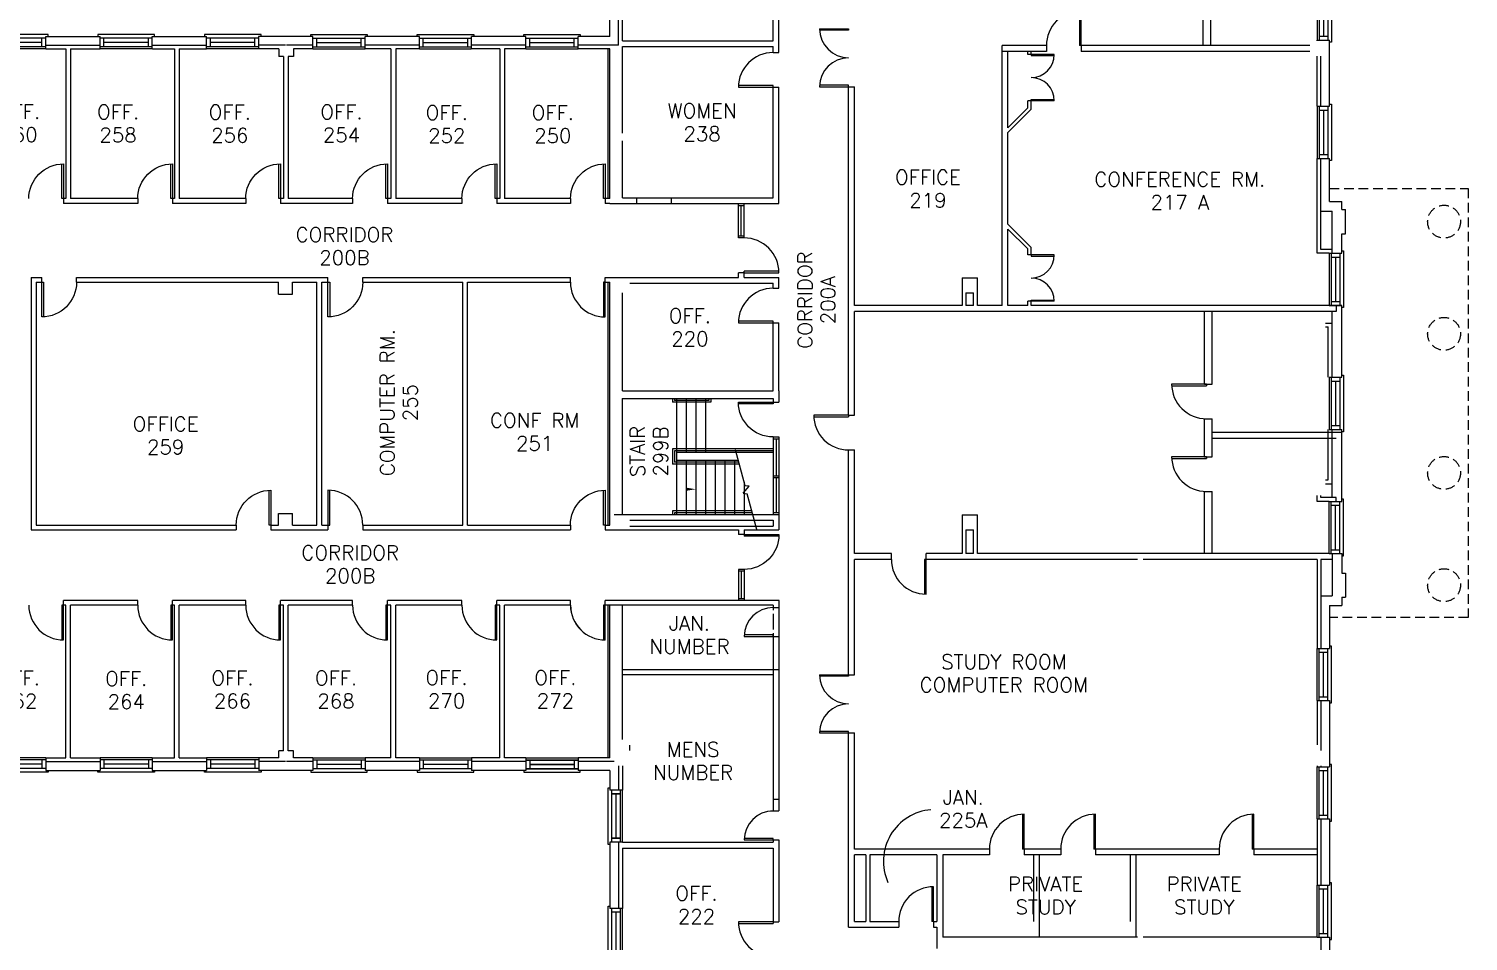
# Model space of a CAD drawing. Extents: x 481 to 2778, y 95 to 2621.
# Drawn here: x 1288 to 2778, y 801 to 1746 of the extents above; entities that cross this region are included whole.
import ezdxf
from ezdxf.enums import TextEntityAlignment as Align

# ---------------------------------------------------------------- set-up
doc = ezdxf.new("R2010")
doc.units = 0
doc.header["$LTSCALE"] = 40
doc.header["$MEASUREMENT"] = 0
doc.linetypes.add('HIDDEN', pattern=[0.375, 0.25, -0.125])
doc.layers.get('0').update_dxf_attribs({"linetype": 'CONTINUOUS'})
for name, color, linetype in [('A-AREA-IDEN', 3, 'CONTINUOUS'), ('A-CONC', 2, 'HIDDEN'), ('A-DOOR', 7, 'CONTINUOUS'), ('A-FLOR-STRS', 7, 'CONTINUOUS'), ('A-GLAZ', 2, 'CONTINUOUS'), ('A-STRS-RAIL', 7, 'CONTINUOUS'), ('A-WALL', 252, 'CONTINUOUS')]:
    doc.layers.add(name, color=color, linetype=linetype)
doc.styles.add('SIMPLEX', font='simplex', dxfattribs={"height": 23})

# ---------------------------------------------------------------- blocks, each defined once
blk = doc.blocks.new('Q')
at = {"layer": 'A-STRS-RAIL', "style": 'SIMPLEX'}
for tag, p in [('ROOM', (2, 4)), ('NUMBER', (2, -15.1))]:
    blk.add_attdef(tag, text='', height=12, dxfattribs=at).set_placement(p, align=Align.CENTER)
blk = doc.blocks.new('WDO')
at = {"layer": 'A-GLAZ'}
for p, q in [((2681.4, 408.1), (2681.4, 462.1)), ((2683.6, 408.1), (2683.6, 462.1)), ((2692.6, 408.1), (2692.6, 462.1)), ((2696.3, 464.4), (2694.4, 464.4)), ((2696.3, 405.8), (2696.3, 464.4)), ((2683.6, 458.1), (2692.6, 458.1)), ((2688.1, 412.1), (2688.1, 458.1)), ((2683.6, 412.1), (2692.6, 412.1)), ((2694.4, 405.8), (2696.3, 405.8))]:
    blk.add_line(p, q, dxfattribs=at)
at = {"layer": 'A-WALL'}
for p, q in [((2681.4, 462.1), (2694.4, 462.1)), ((2681.4, 408.1), (2694.4, 408.1))]:
    blk.add_line(p, q, dxfattribs=at)
blk = doc.blocks.new('AD03A', base_point=(6.133, 5.024))
for p, q in [((6.133, 6.024), (6.133, 5.024)), ((6.182, 5.024), (6.182, 6.022)), ((6.133, 5.024), (6.182, 5.024))]:
    blk.add_line(p, q)
blk.add_arc((6.133, 5.024), 1, 0, 90)
blk = doc.blocks.new('AD05A', base_point=(203.035, 424.492))
for p, q in [((203.035, 424.492), (203.084, 424.492)), ((203.035, 424.492), (203.035, 423.492)), ((203.084, 423.493), (203.084, 424.492))]:
    blk.add_line(p, q)
blk.add_arc((203.035, 424.492), 1, 270, 0)
blk = doc.blocks.new('AD04A', base_point=(489.664, 570.31))
for p, q in [((488.664, 571.31), (488.664, 570.31)), ((488.713, 570.31), (488.713, 571.309)), ((490.616, 570.31), (490.616, 571.309)), ((490.664, 571.31), (490.664, 570.31)), ((488.664, 570.31), (488.713, 570.31)), ((490.664, 570.31), (490.616, 570.31))]:
    blk.add_line(p, q)
for centre, start, end in [((488.664, 570.31), 0, 90), ((490.664, 570.31), 90, 180)]:
    blk.add_arc(centre, 1, start, end)
blk = doc.blocks.new('AD081', base_point=(976.415, 314.205))
for p, q in [((976.353, 314.849), (976.314, 314.205)), ((976.353, 314.849), (976.477, 313.561)), ((975.415, 314.205), (976.314, 314.205)), ((976.477, 313.561), (976.516, 314.205)), ((976.516, 314.205), (977.415, 314.205))]:
    blk.add_line(p, q)

msp = doc.modelspace()

# ---------------------------------------------------------------- linework, layer by layer
for p, q in [((1882.9, 1149), (1882.9, 1113)), ((1884.6, 1149), (1882.9, 1149)), ((1884.6, 1113), (1884.6, 1149)), ((2058.4, 1118.2), (2028.4, 1118.2)), ((2058.4, 1116.7), (2058.4, 1118.2)), ((2028.4, 1116.7), (2058.4, 1116.7)), ((2058.4, 907.4), (2028.4, 907.4)), ((2028.4, 905.9), (2058.4, 905.9)), ((2058.4, 905.9), (2058.4, 907.4))]:
    msp.add_line(p, q)
for centre, major_axis in [((1884.6, 1149), (-25.5, 25.5)), ((2058.4, 1116.7), (21.2, 21.2)), ((2058.4, 905.9), (21.2, 21.2))]:
    msp.add_ellipse(centre, major_axis=major_axis, ratio=1, start_param=0.785398, end_param=2.356194)
at = {"layer": 'A-AREA-IDEN'}
msp.add_arc((2226.1, 883.8), 53.6, 94.7077, 204.1125, dxfattribs=at)
at = {"layer": 'A-CONC', "linetype": 'HIDDEN'}
for p, q in [((2634.4, 1580.5), (2777.9, 1580.5)), ((2777.9, 1580.5), (2777.9, 1136.3)), ((2777.9, 1136.3), (2634.4, 1136.3))]:
    msp.add_line(p, q, dxfattribs=at)
for centre in [(2752.9, 1546.2), (2752.9, 1430), (2752.9, 1286), (2752.9, 1169.7)]:
    msp.add_circle(centre, 17, dxfattribs=at)
at = {"layer": 'A-DOOR', "color": 7}
for p, q in [((2022.4, 1529.3), (2022.4, 1565)), ((2028.4, 1529.3), (2028.4, 1565)), ((2022.4, 1186.1), (2022.4, 1154)), ((2022.4, 1186.1), (2022.4, 1154)), ((2028.4, 1186.1), (2028.4, 1154)), ((2028.4, 1186.1), (2028.4, 1154))]:
    msp.add_line(p, q, dxfattribs=at)
at = {"layer": 'A-DOOR'}
for p, q in [((2022.4, 1563), (2028.4, 1563)), ((2022.4, 1563), (2028.4, 1563)), ((2025.4, 1531.3), (2025.4, 1563)), ((2028.4, 1531.3), (2022.4, 1531.3)), ((2028.4, 1529.3), (2022.4, 1529.3)), ((2058.4, 1323.2), (2058.4, 1243)), ((2058.4, 1323.2), (2064.4, 1323.2)), ((2058.4, 1321.2), (2064.4, 1321.2)), ((2061.4, 1321.2), (2061.4, 1283.1)), ((2064.4, 1323.2), (2064.4, 1243)), ((2058.4, 1283.1), (2064.4, 1283.1)), ((2058.4, 1281.1), (2064.4, 1281.1)), ((2061.4, 1281.1), (2061.4, 1244.9)), ((2058.4, 1244.9), (2064.4, 1244.9)), ((2028.4, 1186.1), (2022.4, 1186.1)), ((2028.4, 1186.1), (2022.4, 1186.1)), ((2028.4, 1184.1), (2022.4, 1184.1)), ((2028.4, 1184.1), (2022.4, 1184.1)), ((2025.4, 1184.1), (2025.4, 1156)), ((2025.4, 1184.1), (2025.4, 1156)), ((2022.4, 1156), (2028.4, 1156)), ((2022.4, 1156), (2028.4, 1156))]:
    msp.add_line(p, q, dxfattribs=at)
at = {"layer": 'A-FLOR-STRS'}
for p, q in [((1958.2, 1363), (1958.2, 1243)), ((1968.2, 1363), (1968.2, 1307)), ((1978.2, 1363), (1978.2, 1307)), ((1988.2, 1363), (1988.2, 1307)), ((1968.2, 1299), (1968.2, 1243)), ((1978.2, 1299), (1978.2, 1243)), ((1988.2, 1299), (1988.2, 1243)), ((1998.2, 1299), (1998.2, 1243)), ((2008.2, 1299), (2008.2, 1243)), ((2018.2, 1299), (2018.2, 1243)), ((2028.2, 1276.4), (2028.2, 1243))]:
    msp.add_line(p, q, dxfattribs=at)
msp.add_solid([(1969.3, 1270.6), (1969.3, 1267.6), (1978.3, 1269.1)], dxfattribs=at)
at = {"layer": 'A-GLAZ'}
for p, q in [((1802.4, 991), (1856.4, 991)), ((1802.4, 988.7), (1856.4, 988.7)), ((1806.4, 988.7), (1806.4, 979.7)), ((1806.4, 984.2), (1852.4, 984.2)), ((1852.4, 988.7), (1852.4, 979.7)), ((1800.1, 978), (1800.1, 976)), ((1800.1, 976), (1858.7, 976)), ((1802.4, 979.7), (1856.4, 979.7)), ((1858.7, 976), (1858.7, 978)), ((1887.4, 959.9), (1889.4, 959.9)), ((1887.4, 901.2), (1887.4, 959.9)), ((1891.2, 903.5), (1891.2, 957.5)), ((1900.2, 903.5), (1900.2, 957.5)), ((1902.4, 903.5), (1902.4, 957.5)), ((1900.2, 953.5), (1891.2, 953.5)), ((1895.7, 907.5), (1895.7, 953.5)), ((1889.4, 901.2), (1887.4, 901.2)), ((1900.2, 907.5), (1891.2, 907.5))]:
    msp.add_line(p, q, dxfattribs=at)
at = {"layer": 'A-STRS-RAIL'}
for p, q in [((1954.2, 1363), (1954.2, 1359.1)), ((1993.7, 1359.1), (1954.2, 1359.1)), ((1956.2, 1363), (1956.2, 1361.1)), ((1991.7, 1361.1), (1956.2, 1361.1)), ((1991.7, 1363), (1991.7, 1361.1)), ((1993.7, 1363), (1993.7, 1359.1)), ((2058.4, 1311), (1954.2, 1311)), ((1954.2, 1311), (1954.2, 1295)), ((2058.4, 1309), (1956.2, 1309)), ((1956.2, 1309), (1956.2, 1297)), ((2022.7, 1297), (1956.2, 1297)), ((2058.4, 1307), (1958.2, 1307)), ((2022.2, 1299), (1958.2, 1299)), ((2023.2, 1295), (1954.2, 1295)), ((2036.1, 1246.8), (1954.2, 1246.8)), ((1954.2, 1246.8), (1954.2, 1243)), ((2036.7, 1244.8), (1956.2, 1244.8)), ((1956.2, 1244.8), (1956.2, 1243))]:
    msp.add_line(p, q, dxfattribs=at)
at = {"layer": 'A-WALL'}
for p, q in [((2058.4, 1733.5), (2058.4, 1802.6)), ((2064.4, 1721.3), (2064.4, 1802.6)), ((2503.4, 1728.5), (2503.4, 1794.1)), ((2511.4, 1728.5), (2511.4, 1794.1)), ((1889.4, 1738), (1889.4, 1758.4)), ((1898.4, 1729), (1898.4, 1758.4)), ((1902.4, 1733.5), (1902.4, 1758.4)), ((1305.4, 1738), (1361.6, 1738)), ((1305.4, 1729), (1361.6, 1729)), ((1415.6, 1738), (1471.9, 1738)), ((1415.6, 1729), (1471.9, 1729)), ((1581.9, 1738), (1525.6, 1738)), ((1553.4, 1729), (1525.6, 1729)), ((1581.9, 1729), (1554.4, 1729)), ((1692.1, 1738), (1635.9, 1738)), ((1692.1, 1729), (1635.9, 1729)), ((1802.4, 1738), (1746.1, 1738)), ((1802.4, 1729), (1746.1, 1729)), ((1889.4, 1738), (1856.4, 1738)), ((1898.4, 1729), (1856.4, 1729)), ((1902.4, 1733.5), (2058.4, 1733.5)), ((1902.4, 1733.5), (2058.4, 1733.5)), ((2621.4, 1733.5), (2621.4, 1734.2)), ((2625.4, 1733.5), (2625.4, 1734.2)), ((2634.4, 1665.7), (2634.4, 1734.2)), ((1305.4, 1725), (1326.1, 1725)), ((1326.1, 1725), (1326.1, 1570)), ((1331.1, 1725), (1331.1, 1570)), ((1331.1, 1725), (1361.6, 1725)), ((1415.7, 1725), (1438.6, 1725)), ((1438.6, 1725), (1438.6, 1570)), ((1443.6, 1725), (1443.6, 1570)), ((1443.6, 1725), (1471.9, 1725)), ((1546.6, 1725), (1525.6, 1725)), ((1546.6, 1725), (1546.6, 1717.3)), ((1551.4, 1717.3), (1546.6, 1717.3)), ((1551.4, 1717.3), (1551.4, 1570)), ((1556.4, 1717.3), (1556.4, 1570)), ((1561.7, 1717.3), (1556.4, 1717.3)), ((1581.9, 1725), (1561.7, 1725)), ((1561.7, 1725), (1561.7, 1717.3)), ((1662.6, 1725), (1635.9, 1725)), ((1662.6, 1725), (1662.6, 1570)), ((1667.6, 1725), (1667.6, 1570)), ((1692.1, 1725), (1667.6, 1725)), ((1775.4, 1725), (1746.7, 1725)), ((1775.4, 1725), (1775.4, 1570)), ((1780.4, 1725), (1780.4, 1570)), ((1802.4, 1725), (1780.4, 1725)), ((1889.4, 1725), (1856.4, 1725)), ((1887.4, 1570), (1887.4, 1725)), ((1887.4, 1570), (1887.4, 1725)), ((1889.4, 1570), (1889.4, 1725)), ((1889.4, 1570), (1889.4, 1725)), ((1902.4, 1727.5), (2058.4, 1727.5)), ((1902.4, 1637.7), (1902.4, 1727.5)), ((1902.4, 1727.5), (2058.4, 1727.5)), ((1902.4, 1637.7), (1902.4, 1727.5)), ((2058.4, 1721.3), (2058.4, 1727.5)), ((2058.4, 1721.3), (2058.4, 1727.5)), ((2058.4, 1721.3), (2064.4, 1721.3)), ((2058.4, 1721.3), (2064.4, 1721.3)), ((2295.4, 1459.5), (2295.4, 1728.5)), ((2341.2, 1728.5), (2295.4, 1728.5)), ((2341.2, 1722.5), (2295.4, 1722.5)), ((2301.4, 1643.4), (2301.4, 1722.5)), ((2321.9, 1722.5), (2301.4, 1722.5)), ((2321.9, 1719.4), (2321.9, 1722.5)), ((2325.4, 1719.4), (2321.9, 1719.4)), ((2341.2, 1722.5), (2325.4, 1722.5)), ((2325.4, 1719.4), (2325.4, 1722.5)), ((2341.2, 1728.5), (2341.2, 1722.5)), ((2613.9, 1728.5), (2377.2, 1728.5)), ((2377.2, 1728.5), (2377.2, 1722.5)), ((2613.9, 1722.5), (2377.2, 1722.5)), ((2621.4, 1665.7), (2621.4, 1717.5)), ((2625.4, 1665.7), (2625.4, 1717.5)), ((2058.4, 1571), (2058.4, 1685.3)), ((2058.4, 1685.3), (2064.4, 1685.3)), ((2058.4, 1571), (2058.4, 1685.3)), ((2058.4, 1685.3), (2064.4, 1685.3)), ((2064.4, 1565), (2064.4, 1685.3)), ((2064.4, 1565), (2064.4, 1685.3)), ((2136.4, 1345.8), (2136.4, 1685.9)), ((2136.4, 1648.1), (2136.4, 1685.9)), ((2136.4, 1685.9), (2142.4, 1685.9)), ((2142.4, 1648.1), (2142.4, 1685.9)), ((2142.4, 1459.5), (2142.4, 1685.9)), ((2325.4, 1671.4), (2321.9, 1671.4)), ((2321.9, 1663.9), (2321.9, 1671.4)), ((2325.4, 1662.5), (2325.4, 1671.4)), ((2321.9, 1663.9), (2301.4, 1643.4)), ((2325.4, 1662.5), (2301.4, 1638.5)), ((1902.4, 1571), (1902.4, 1629.7)), ((1902.4, 1571), (1902.4, 1629.7)), ((2301.4, 1543.5), (2301.4, 1638.5)), ((2621.4, 1513.5), (2621.4, 1611.7)), ((2625.4, 1517.5), (2625.4, 1611.7)), ((2634.4, 1567.2), (2634.4, 1611.7)), ((1326.1, 1570), (1323.8, 1570)), ((1323.8, 1570), (1323.8, 1565)), ((1400.6, 1565), (1323.8, 1565)), ((1400.6, 1570), (1331.1, 1570)), ((1400.6, 1570), (1400.6, 1565)), ((1438.6, 1570), (1436.6, 1570)), ((1436.6, 1570), (1436.6, 1565)), ((1512.4, 1565), (1436.6, 1565)), ((1512.4, 1570), (1443.6, 1570)), ((1512.4, 1570), (1512.4, 1565)), ((1551.4, 1570), (1548.4, 1570)), ((1548.4, 1570), (1548.4, 1565)), ((1623, 1565), (1548.4, 1565)), ((1623, 1570), (1556.4, 1570)), ((1623, 1570), (1623, 1565)), ((1662.6, 1570), (1659, 1570)), ((1659, 1570), (1659, 1565)), ((1736.2, 1565), (1659, 1565)), ((1736.2, 1570), (1667.6, 1570)), ((1736.2, 1570), (1736.2, 1565)), ((1775.4, 1570), (1772.2, 1570)), ((1772.2, 1570), (1772.2, 1565)), ((1848.6, 1565), (1772.2, 1565)), ((1848.6, 1570), (1780.4, 1570)), ((1848.6, 1570), (1848.6, 1565)), ((1889.4, 1570), (1884.6, 1570)), ((1884.6, 1570), (1884.6, 1565)), ((1889.4, 1570), (1884.6, 1570)), ((1884.6, 1570), (1884.6, 1565)), ((1889.4, 1565), (1884.6, 1565)), ((1889.4, 1565), (1884.6, 1565)), ((1889.4, 1565), (1917.1, 1565)), ((1889.4, 1565), (1917.1, 1565)), ((1902.4, 1571), (1917.1, 1571)), ((1902.4, 1571), (1917.1, 1571)), ((1917.1, 1565), (1917.1, 1571)), ((1917.1, 1571), (2058.4, 1571)), ((1917.1, 1565), (2064.4, 1565)), ((1953.1, 1565), (1953.1, 1571)), ((1953.1, 1571), (1962.4, 1571)), ((1953.1, 1571), (1962.4, 1571)), ((1953.1, 1565), (2064.4, 1565)), ((1970.4, 1571), (2058.4, 1571)), ((2634.4, 1567.2), (2646.9, 1567.2)), ((2646.9, 1558.7), (2646.9, 1567.2)), ((2625.4, 1557.2), (2636.9, 1557.2)), ((2636.9, 1513.5), (2636.9, 1557.2)), ((2646.9, 1558.7), (2650.9, 1558.7)), ((2650.9, 1533.7), (2650.9, 1558.7)), ((2325.4, 1519.5), (2301.4, 1543.5)), ((2321.9, 1518), (2301.4, 1538.5)), ((2301.4, 1459.5), (2301.4, 1538.5)), ((2646.9, 1513.5), (2646.9, 1533.7)), ((2646.9, 1533.7), (2650.9, 1533.7)), ((2321.9, 1511.7), (2321.9, 1518)), ((2325.4, 1511.7), (2321.9, 1511.7)), ((2325.4, 1511.7), (2325.4, 1519.5)), ((2633.9, 1513.5), (2621.4, 1513.5)), ((2636.9, 1517.5), (2625.4, 1517.5)), ((2028.4, 1493.3), (2022.4, 1493.3)), ((2022.4, 1488.5), (2022.4, 1493.3)), ((2028.4, 1488.5), (2028.4, 1493.3)), ((1290.4, 1488.5), (1290.4, 1227)), ((1290.4, 1488.5), (1301.2, 1488.5)), ((1295.4, 1483.5), (1295.4, 1232)), ((1295.4, 1483.5), (1301.2, 1483.5)), ((1301.2, 1483.5), (1301.2, 1488.5)), ((1337.2, 1488.5), (1597.5, 1488.5)), ((1337.2, 1483.5), (1337.2, 1488.5)), ((1337.2, 1483.5), (1546.2, 1483.5)), ((1546.2, 1471), (1546.2, 1483.5)), ((1560.7, 1471), (1560.7, 1483.5)), ((1560.7, 1483.5), (1586.1, 1483.5)), ((1586.1, 1232), (1586.1, 1483.5)), ((1591.1, 1232), (1591.1, 1483.5)), ((1591.1, 1483.5), (1597.5, 1483.5)), ((1597.5, 1483.5), (1597.5, 1488.5)), ((1633.5, 1488.5), (1848.5, 1488.5)), ((1633.5, 1483.5), (1633.5, 1488.5)), ((1633.5, 1483.5), (1737.1, 1483.5)), ((1737.1, 1232), (1737.1, 1483.5)), ((1742.1, 1232), (1742.1, 1483.5)), ((1742.1, 1483.5), (1848.5, 1483.5)), ((1848.5, 1483.5), (1848.5, 1488.5)), ((1884.5, 1488.5), (2022.4, 1488.5)), ((1884.5, 1483.5), (1884.5, 1488.5)), ((1884.5, 1483.5), (1889.4, 1483.5)), ((1887.4, 1232), (1887.4, 1483.5)), ((1889.4, 1232), (1889.4, 1483.5)), ((1909.9, 1482.5), (2058.4, 1482.5)), ((2028.4, 1488.5), (2064.4, 1488.5)), ((2058.4, 1477.3), (2058.4, 1482.5)), ((2058.4, 1477.3), (2064.4, 1477.3)), ((2064.4, 1477.3), (2064.4, 1488.5)), ((2253.9, 1488.1), (2253.9, 1459.5)), ((2253.9, 1488.1), (2269.9, 1488.1)), ((2269.9, 1459.5), (2269.9, 1488.1)), ((1546.2, 1471), (1560.7, 1471)), ((1902.4, 1371), (1902.4, 1472.5)), ((2257.9, 1472.5), (2257.9, 1459.5)), ((2257.9, 1472.5), (2265.9, 1472.5)), ((2265.9, 1459.5), (2265.9, 1472.5)), ((2325.4, 1463.7), (2321.9, 1463.7)), ((2321.9, 1459.5), (2321.9, 1463.7)), ((2325.4, 1459.5), (2325.4, 1463.7)), ((2179.9, 1459.5), (2142.4, 1459.5)), ((2142.4, 1345.8), (2142.4, 1453.2)), ((2179.9, 1453.2), (2142.4, 1453.2)), ((2253.9, 1459.5), (2179.9, 1459.5)), ((2641.3, 1453.2), (2179.9, 1453.2)), ((2265.9, 1459.5), (2257.9, 1459.5)), ((2295.4, 1459.5), (2269.9, 1459.5)), ((2321.9, 1459.5), (2301.4, 1459.5)), ((2646.9, 1459.5), (2325.4, 1459.5)), ((2504.9, 1378), (2504.9, 1453.2)), ((2512.9, 1378), (2512.9, 1453.2)), ((2636.9, 1385), (2636.9, 1453.2)), ((2641.3, 1459.5), (2641.3, 1453.2)), ((2646.9, 1385), (2646.9, 1459.5)), ((2058.4, 1371), (2058.4, 1441.3)), ((2058.4, 1441.3), (2064.4, 1441.3)), ((2064.4, 1371), (2064.4, 1441.3)), ((2630.1, 1441.2), (2636.9, 1441.2)), ((2630.1, 1437.2), (2632.9, 1437.2)), ((2632.9, 1385), (2632.9, 1437.2)), ((1902.4, 1371), (2058.4, 1371)), ((2064.4, 1371), (2064.4, 1359.2)), ((2504.9, 1378), (2512.9, 1378)), ((1901.9, 1363), (2058.4, 1363)), ((1902.4, 1243), (1902.4, 1363)), ((2058.4, 1363), (2058.4, 1359.2)), ((2058.4, 1359.2), (2064.4, 1359.2)), ((2136.4, 1345.8), (2142.4, 1345.8)), ((2504.9, 1342), (2512.9, 1342)), ((2504.9, 1302.8), (2504.9, 1342)), ((2512.9, 1302.8), (2512.9, 1342)), ((2646.9, 1327.8), (2512.9, 1327.8)), ((2632.9, 1278.7), (2632.9, 1331)), ((2636.9, 1260.5), (2636.9, 1331)), ((2646.9, 1256.5), (2646.9, 1331)), ((2641.3, 1321.5), (2512.9, 1321.5)), ((2136.4, 1076.9), (2136.4, 1309.8)), ((2136.4, 1309.8), (2142.4, 1309.8)), ((2142.4, 1202.5), (2142.4, 1309.8)), ((2504.9, 1302.8), (2512.9, 1302.8)), ((2504.9, 1202.5), (2504.9, 1266.8)), ((2504.9, 1266.8), (2512.9, 1266.8)), ((2512.9, 1202.5), (2512.9, 1266.8)), ((2630.1, 1278.7), (2632.9, 1278.7)), ((2630.1, 1274.7), (2636.9, 1274.7)), ((2621.4, 1256.5), (2621.4, 1262.7)), ((2633.9, 1256.5), (2621.4, 1256.5)), ((2625.4, 1260.5), (2625.4, 1262.7)), ((2641.3, 1260.5), (2625.4, 1260.5)), ((2641.3, 1256.5), (2641.3, 1260.5)), ((1546.2, 1243.8), (1560.7, 1243.8)), ((1546.2, 1232), (1546.2, 1243.8)), ((1560.7, 1232), (1560.7, 1243.8)), ((1893.9, 1243), (2064.4, 1243)), ((1909.9, 1237), (2058.4, 1237)), ((2058.4, 1237), (2058.4, 1231)), ((2064.4, 1243), (2064.4, 1227)), ((2253.9, 1242.6), (2253.9, 1202.5)), ((2253.9, 1242.6), (2269.9, 1242.6)), ((2269.9, 1202.5), (2269.9, 1242.6)), ((1290.4, 1227), (1502.5, 1227)), ((1295.4, 1232), (1502.5, 1232)), ((1502.5, 1232), (1502.5, 1227)), ((1538.5, 1232), (1546.2, 1232)), ((1538.5, 1232), (1538.5, 1227)), ((1538.5, 1227), (1597.5, 1227)), ((1560.7, 1232), (1586.1, 1232)), ((1591.1, 1232), (1597.5, 1232)), ((1597.5, 1232), (1597.5, 1227)), ((1633.5, 1232), (1737.1, 1232)), ((1633.5, 1232), (1633.5, 1227)), ((1633.5, 1227), (1848.5, 1227)), ((1742.1, 1232), (1848.5, 1232)), ((1848.5, 1232), (1848.5, 1227)), ((1884.5, 1232), (1889.4, 1232)), ((1884.5, 1232), (1884.5, 1227)), ((1884.5, 1227), (2022.4, 1227)), ((1909.9, 1231), (2058.4, 1231)), ((2022.4, 1227), (2022.4, 1222.1)), ((2028.4, 1222.1), (2022.4, 1222.1)), ((2028.4, 1227), (2064.4, 1227)), ((2028.4, 1227), (2028.4, 1222.1)), ((2257.9, 1227), (2257.9, 1202.5)), ((2257.9, 1227), (2265.9, 1227)), ((2265.9, 1202.5), (2265.9, 1227)), ((2180.7, 1202.5), (2142.4, 1202.5)), ((2142.4, 1076.9), (2142.4, 1196.5)), ((2180.7, 1196.5), (2142.4, 1196.5)), ((2180.7, 1196.5), (2180.7, 1202.5)), ((2253.9, 1202.5), (2216.7, 1202.5)), ((2216.7, 1196.5), (2216.7, 1202.5)), ((2435.4, 1196.5), (2216.7, 1196.5)), ((2265.9, 1202.5), (2257.9, 1202.5)), ((2633.9, 1202.5), (2269.9, 1202.5)), ((2621.4, 1196.5), (2441.4, 1196.5)), ((2621.4, 1196.5), (2621.4, 1104.2)), ((2625.4, 1196.5), (2625.4, 1104.2)), ((2636.9, 1196.5), (2625.4, 1196.5)), ((2636.9, 1202.5), (2636.9, 1158.7)), ((2646.9, 1202.5), (2646.9, 1182.2)), ((2646.9, 1182.2), (2650.9, 1182.2)), ((2650.9, 1182.2), (2650.9, 1157.2)), ((1400.6, 1154), (1323.8, 1154)), ((1323.8, 1149), (1323.8, 1154)), ((1326.1, 1149), (1323.8, 1149)), ((1326.1, 991), (1326.1, 1149)), ((1400.6, 1149), (1331.1, 1149)), ((1331.1, 991), (1331.1, 1149)), ((1400.6, 1149), (1400.6, 1154)), ((1512.4, 1154), (1436.6, 1154)), ((1436.6, 1149), (1436.6, 1154)), ((1438.6, 1149), (1436.6, 1149)), ((1438.6, 991), (1438.6, 1149)), ((1443.6, 991), (1443.6, 1149)), ((1512.4, 1149), (1443.6, 1149)), ((1512.4, 1149), (1512.4, 1154)), ((1623, 1154), (1548.4, 1154)), ((1548.4, 1149), (1548.4, 1154)), ((1551.4, 1149), (1548.4, 1149)), ((1551.4, 998.1), (1551.4, 1149)), ((1556.4, 998.1), (1556.4, 1149)), ((1623, 1149), (1556.4, 1149)), ((1623, 1149), (1623, 1154)), ((1736.2, 1154), (1659, 1154)), ((1659, 1149), (1659, 1154)), ((1662.6, 1149), (1659, 1149)), ((1662.6, 991), (1662.6, 1149)), ((1736.2, 1149), (1667.6, 1149)), ((1667.6, 991), (1667.6, 1149)), ((1736.2, 1149), (1736.2, 1154)), ((1848.6, 1154), (1772.2, 1154)), ((1772.2, 1149), (1772.2, 1154)), ((1775.4, 1149), (1772.2, 1149)), ((1775.4, 991), (1775.4, 1149)), ((1780.4, 991), (1780.4, 1149)), ((1848.6, 1149), (1780.4, 1149)), ((1848.6, 1149), (1848.6, 1154)), ((1848.6, 1149), (1848.6, 1154)), ((2064.5, 1154), (1884.6, 1154)), ((1884.6, 1149), (1884.6, 1154)), ((2064.5, 1154), (1884.6, 1154)), ((1884.6, 1149), (1884.6, 1154)), ((2058.4, 1149), (1884.6, 1149)), ((2058.4, 1149), (1884.6, 1149)), ((1887.4, 991), (1887.4, 1149)), ((1887.4, 991), (1887.4, 1149)), ((1889.4, 991), (1889.4, 1149)), ((1889.4, 991), (1889.4, 1149)), ((1902.4, 1089), (1902.4, 1149)), ((1902.4, 1082), (1902.4, 1149)), ((2058.4, 1149), (2058.4, 1144)), ((2058.4, 1149), (2058.4, 1146.7)), ((2064.4, 1154), (2064.4, 1076.6)), ((2064.4, 1154), (2064.4, 1146.7)), ((2625.4, 1158.7), (2636.9, 1158.7)), ((2634.4, 1148.7), (2646.9, 1148.7)), ((2634.4, 1148.7), (2634.4, 1104.2)), ((2646.9, 1157.2), (2646.9, 1148.7)), ((2646.9, 1157.2), (2650.9, 1157.2)), ((2058.4, 1146.7), (2064.4, 1146.7)), ((2058.4, 1140), (2058.4, 1124)), ((2058.4, 1120), (2058.4, 1076.6)), ((2058.4, 1116.7), (2058.4, 1076.6)), ((2058.4, 1116.7), (2064.4, 1116.7)), ((2064.4, 1116.7), (2064.4, 1076.6)), ((1902.4, 1010), (1902.4, 1083)), ((1902.4, 1082), (1902.4, 1083)), ((2064.5, 1082), (1902.4, 1082)), ((2058.4, 1077), (1902.4, 1077)), ((1902.4, 1010), (1902.4, 1077)), ((2058.4, 1082), (2058.4, 935.9)), ((2064.4, 1082), (2064.4, 935.9)), ((2136.4, 1076.9), (2142.4, 1076.9)), ((2058.4, 1046.6), (2058.4, 1040)), ((2064.4, 1046.6), (2064.4, 1034)), ((2621.4, 1050.2), (2621.4, 1004.5)), ((2625.4, 1050.2), (2625.4, 998.5)), ((2634.4, 1050.2), (2634.4, 981.7)), ((2136.4, 815.5), (2136.4, 1016.9)), ((2136.4, 1016.9), (2142.4, 1016.9)), ((2142.4, 896.5), (2142.4, 1016.9)), ((1909.9, 998.5), (1909.9, 1004)), ((2058.4, 1004), (2058.4, 977.8)), ((2064.4, 1010), (2064.4, 977.8)), ((1305.4, 991), (1326.1, 991)), ((1305.4, 987), (1361.6, 987)), ((1331.1, 991), (1361.6, 991)), ((1415.6, 991), (1438.6, 991)), ((1415.6, 987), (1471.9, 987)), ((1443.6, 991), (1471.9, 991)), ((1546.6, 991), (1525.6, 991)), ((1553.4, 987), (1525.6, 987)), ((1551.4, 998.1), (1546.6, 998.1)), ((1546.6, 991), (1546.6, 998.1)), ((1581.9, 987), (1554.4, 987)), ((1561.7, 998.1), (1556.4, 998.1)), ((1561.7, 991), (1561.7, 998.1)), ((1581.9, 991), (1561.7, 991)), ((1662.6, 991), (1635.9, 991)), ((1692.1, 987), (1635.9, 987)), ((1692.1, 991), (1667.6, 991)), ((1775.4, 991), (1746.1, 991)), ((1802.4, 987), (1746.1, 987)), ((1802.4, 991), (1780.4, 991)), ((1802.4, 991), (1802.4, 978)), ((1889.4, 991), (1856.4, 991)), ((1889.4, 991), (1856.4, 991)), ((1856.4, 991), (1856.4, 978)), ((1893.9, 987), (1856.4, 987)), ((1893.9, 987), (1856.4, 987)), ((1305.4, 978), (1361.6, 978)), ((1415.6, 978), (1471.9, 978)), ((1581.9, 978), (1525.6, 978)), ((1692.1, 978), (1635.9, 978)), ((1802.4, 978), (1746.1, 978)), ((1889.4, 978), (1856.4, 978)), ((1889.4, 978), (1856.4, 978)), ((1889.4, 978), (1889.4, 957.5)), ((1889.4, 978), (1889.4, 957.5)), ((1898.4, 982.5), (1898.4, 957.5)), ((1898.4, 982.5), (1898.4, 957.5)), ((1902.4, 982.5), (1902.4, 957.5)), ((1902.4, 982.5), (1902.4, 957.5)), ((2621.4, 982.5), (2621.4, 981.7)), ((2625.4, 982.5), (2625.4, 981.7)), ((1902.4, 957.5), (1889.4, 957.5)), ((2064.4, 947.8), (2058.4, 947.8)), ((2058.4, 947.8), (2058.4, 944)), ((2058.4, 947.8), (2058.4, 944)), ((2064.4, 947.8), (2064.4, 935.9)), ((2058.4, 938), (2058.4, 935.9)), ((2058.4, 935.9), (2064.4, 935.9)), ((2058.4, 935.9), (2064.4, 935.9)), ((2621.4, 927.7), (2621.4, 859.2)), ((2625.4, 927.7), (2625.4, 859.2)), ((2634.4, 927.7), (2634.4, 859.2)), ((1889.4, 903.5), (1889.4, 835)), ((1902.4, 903.5), (1889.4, 903.5)), ((1898.4, 903.5), (1898.4, 835)), ((1902.4, 903.5), (2058.4, 903.5)), ((1902.4, 903.5), (2058.4, 903.5)), ((1902.4, 897.5), (2058.4, 897.5)), ((1902.4, 897.5), (1902.4, 835)), ((1902.4, 897.5), (2058.4, 897.5)), ((2058.4, 905.9), (2058.4, 903.5)), ((2058.4, 905.9), (2064.4, 905.9)), ((2058.4, 905.9), (2064.4, 905.9)), ((2058.4, 905.9), (2058.4, 903.5)), ((2058.4, 897.5), (2058.4, 821.1)), ((2064.4, 905.9), (2064.4, 821.1)), ((2282.3, 896.5), (2142.4, 896.5)), ((2282.3, 896.5), (2282.3, 890.5)), ((2356, 896.5), (2318.3, 896.5)), ((2318.3, 896.5), (2318.3, 890.5)), ((2356, 896.5), (2356, 890.5)), ((2435.4, 896.5), (2392, 896.5)), ((2392, 896.5), (2392, 890.5)), ((2520.1, 896.5), (2392, 896.5)), ((2520.1, 896.5), (2520.1, 890.5)), ((2621.4, 896.5), (2556.1, 896.5)), ((2556.1, 896.5), (2556.1, 890.5)), ((2142.4, 821.5), (2142.4, 890.5)), ((2154.4, 890.5), (2142.4, 890.5)), ((2154.4, 890.5), (2154.4, 821.5)), ((2227.9, 890.5), (2158.4, 890.5)), ((2158.4, 890.5), (2158.4, 821.5)), ((2227.9, 890.5), (2227.9, 821.5)), ((2233.9, 890.5), (2233.9, 805.2)), ((2282.3, 890.5), (2233.9, 890.5)), ((2356, 890.5), (2318.3, 890.5)), ((2327.9, 890.5), (2327.9, 821.5)), ((2333.9, 890.5), (2333.9, 805.2)), ((2435.4, 890.5), (2392, 890.5)), ((2427.9, 890.5), (2427.9, 821.5)), ((2433.9, 890.5), (2433.9, 805.2)), ((2520.1, 890.5), (2433.9, 890.5)), ((2621.4, 890.5), (2556.1, 890.5)), ((2058.4, 821.1), (2064.4, 821.1)), ((2142.4, 821.5), (2154.4, 821.5)), ((2158.4, 821.5), (2188.4, 821.5)), ((2188.4, 821.5), (2188.4, 815.5)), ((2224.4, 821.5), (2227.9, 821.5)), ((2224.4, 821.5), (2224.4, 815.5)), ((2136.4, 815.5), (2188.4, 815.5)), ((2224.4, 815.5), (2227.9, 815.5)), ((2227.9, 815.5), (2227.9, 793.5)), ((2435.4, 805.2), (2233.9, 805.2)), ((2621.4, 805.2), (2441.4, 805.2)), ((2625.4, 805.2), (2625.4, 753.5)), ((2634.4, 805.2), (2634.4, 736.7))]:
    msp.add_line(p, q, dxfattribs=at)

# ---------------------------------------------------------------- block references
at = {"layer": 'A-AREA-IDEN', "xscale": 1.25, "yscale": 1.25, "zscale": 1.25}
for p, values in [((1275.2, 1647.6), {'ROOM': 'OFF.', 'NUMBER': '260'}), ((1377.7, 1647.3), {'ROOM': 'OFF.', 'NUMBER': '258'}), ((1493.4, 1647), {'ROOM': 'OFF.', 'NUMBER': '256'}), ((1609, 1647.3), {'ROOM': 'OFF.', 'NUMBER': '254'}), ((1718, 1646.5), {'ROOM': 'OFF.', 'NUMBER': '252'}), ((1827.8, 1646.5), {'ROOM': 'OFF.', 'NUMBER': '250'}), ((1982.3, 1648.5), {'ROOM': 'WOMEN', 'NUMBER': '238'}), ((2216.1, 1579.7), {'ROOM': 'OFFICE', 'NUMBER': '219'}), ((2476.8, 1577.5), {'ROOM': 'CONFERENCE RM.', 'NUMBER': '217 A'}), ((1612.1, 1520.2), {'ROOM': 'CORRIDOR', 'NUMBER': '200B'}), ((1969.7, 1436.2), {'ROOM': 'OFF.', 'NUMBER': '220'}), ((1427, 1324.1), {'ROOM': 'OFFICE', 'NUMBER': '259'}), ((1809, 1327.9), {'ROOM': 'CONF RM', 'NUMBER': '251'}), ((1618, 1190.8), {'ROOM': 'CORRIDOR', 'NUMBER': '200B'}), ((2294.7, 1077.9), {'ROOM': 'STUDY ROOM', 'NUMBER': 'COMPUTER ROOM'}), ((1274.9, 1061.1), {'ROOM': 'OFF.', 'NUMBER': '262'}), ((1386.2, 1060.5), {'ROOM': 'OFF.', 'NUMBER': '264'}), ((1496.1, 1061.1), {'ROOM': 'OFF.', 'NUMBER': '266'}), ((1603.3, 1061.1), {'ROOM': 'OFF.', 'NUMBER': '268'}), ((1717.8, 1061.4), {'ROOM': 'OFF.', 'NUMBER': '270'}), ((1830.4, 1061.4), {'ROOM': 'OFF.', 'NUMBER': '272'}), ((2252.7, 937.6), {'ROOM': 'JAN.', 'NUMBER': '225A'}), ((2337.9, 847.8), {'ROOM': 'PRIVATE', 'NUMBER': 'STUDY'}), ((2502.1, 847.8), {'ROOM': 'PRIVATE', 'NUMBER': 'STUDY'}), ((1976.5, 838.1), {'ROOM': 'OFF.', 'NUMBER': '222'})]:
    msp.add_blockref('Q', p, dxfattribs=at).add_auto_attribs(values)
at = {"layer": 'A-AREA-IDEN', "xscale": 1.25, "yscale": 1.25, "zscale": 1.25, "rotation": 90}
for p, values in [((2103.8, 1462.5), {'ROOM': 'CORRIDOR', 'NUMBER': '200A'}), ((1671.4, 1356.3), {'ROOM': 'COMPUTER RM.', 'NUMBER': '255'}), ((1930.5, 1305.8), {'ROOM': 'STAIR', 'NUMBER': '299B'})]:
    msp.add_blockref('Q', p, dxfattribs=at).add_auto_attribs(values)
at = {"layer": 'A-DOOR', "zscale": 0.01}
for name, p, xscale, yscale, rotation in [('AD05A', (2377.2, 1728.5), 36, 36, 180), ('AD04A', (2136.4, 1715.9), 30, 30, 90), ('AD03A', (2058.4, 1685.3), 36, 36, 90), ('AD03A', (2058.4, 1685.3), 36, 36, 90), ('AD04A', (2325.4, 1695.4), 24, 24, 270.0000000000011), ('AD05A', (2028.4, 1493.3), 36, 36, 90.00000000000037), ('AD04A', (2325.4, 1487.7), 24, 24, 269.9999999999989), ('AD03A', (1301.2, 1483.5), -36, 36, 180), ('AD03A', (1597.5, 1483.5), -36, 36, 180), ('AD03A', (1884.5, 1483.5), 36, 36, 180), ('AD03A', (2058.4, 1441.3), 36, 36, 90), ('AD05A', (2506.9, 1378), 36, 36, 270), ('AD03A', (2058.4, 1359.2), -36, 36, 90), ('AD05A', (2136.4, 1345.8), 36, 36, 270), ('AD05A', (2506.9, 1302.8), 36, 36, 270), ('AD05A', (2028.4, 1222.1), -36, 36, 89.99999999999964), ('AD03A', (2216.7, 1196.5), 36, 36, 180), ('AD03A', (1323.8, 1149), 36, 36, 180), ('AD03A', (1436.6, 1149), 36, 36, 180), ('AD03A', (1548.4, 1149), 36, 36, 180), ('AD03A', (1659, 1149), 36, 36, 180), ('AD03A', (1772.2, 1149), 36, 36, 180), ('AD03A', (1884.6, 1149), 36, 36, 180), ('AD04A', (2136.4, 1046.9), 30, 30, 90), ('AD03A', (2058.4, 905.9), 30, 30, 90), ('AD05A', (2318.3, 896.5), 36, 36, 180), ('AD05A', (2392, 896.5), 36, 36, 180), ('AD05A', (2556.1, 896.5), 36, 36, 180), ('AD05A', (2224.4, 821.5), 36, 36, 180), ('AD05A', (2058.4, 821.1), 36, 36, 270)]:
    msp.add_blockref(name, p, dxfattribs=dict(at, xscale=xscale, yscale=yscale, rotation=rotation))
at = {"layer": 'A-DOOR', "yscale": 36, "zscale": 0.01}
for p, xscale in [((1323.8, 1570), -36), ((1436.6, 1570), -36), ((1548.4, 1570), -36), ((1659, 1570), -36), ((1772.2, 1570), -36), ((1884.6, 1570), -36), ((1538.5, 1232), -36), ((1597.5, 1232), 36), ((1884.5, 1232), -36)]:
    msp.add_blockref('AD03A', p, dxfattribs=dict(at, xscale=xscale))
at = {"layer": 'A-FLOR-STRS', "xscale": 42.59253095904182, "yscale": 5.975410580585276, "zscale": 42.59253095904182, "rotation": 104.9339852203637}
msp.add_blockref('AD081', (2030.5, 1268.6), dxfattribs=at)
at = {"layer": 'A-GLAZ', "xscale": -1}
for p, rotation in [((-60, 2196.3), 180), ((1173.8, -956.4), 269.9999999999984), ((1284.1, -956.4), 269.9999999999984), ((1394.3, -956.4), 269.9999999999984), ((-60, 2073.8), 180), ((-47.5, 1921.6), 180), ((-47.5, 1793.1), 180), ((1713.5, 3672.4), 89.99999999999838), ((1823.7, 3672.4), 89.99999999999838), ((1934, 3672.4), 89.99999999999838)]:
    msp.add_blockref('WDO', p, dxfattribs=dict(at, rotation=rotation))
at = {"layer": 'A-GLAZ'}
for p, rotation in [((1713.5, -956.4), 90.00000000000163), ((1823.7, -956.4), 90.00000000000163), ((1934, -956.4), 90.00000000000163), ((1173.8, 3672.4), 270.0000000000016), ((1284.1, 3672.4), 270.0000000000016), ((1394.3, 3672.4), 270.0000000000016)]:
    msp.add_blockref('WDO', p, dxfattribs=dict(at, rotation=rotation))
for p in [(-47.5, 794.4), (-60, 642.1), (-60, 519.6), (-60, 397.1)]:
    msp.add_blockref('WDO', p, dxfattribs=at)
at = {"layer": 'A-GLAZ', "xscale": -1}
for p in [(4583.8, 495.5), (4583.8, 373)]:
    msp.add_blockref('WDO', p, dxfattribs=at)

# ---------------------------------------------------------------- texts
at = {"layer": 'A-STRS-RAIL', "style": 'SIMPLEX'}
for tag, text, p in [('JAN.', 'ROOM', (1971.8, 1122.7)), ('NUMBER', 'NUMBER', (1971.8, 1098.8)), ('MENS', 'ROOM', (1975.5, 992.1)), ('NUMBER', 'NUMBER', (1975.5, 968.2))]:
    msp.add_attdef(tag, text=text, height=15, dxfattribs=at).set_placement(p, align=Align.CENTER)

doc.saveas('drawing.dxf')
